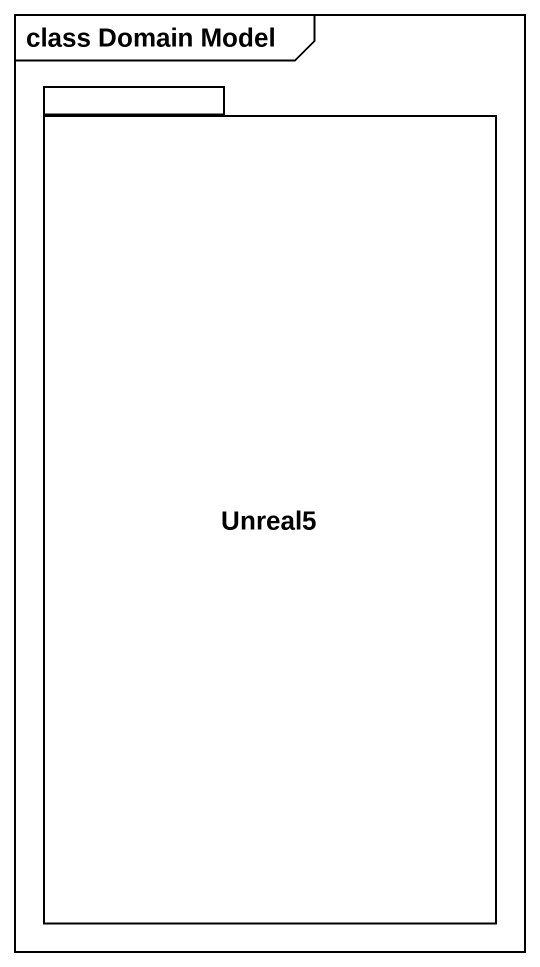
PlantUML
@startuml
mainframe class Domain Model
package Unreal5 {
}
@enduml
